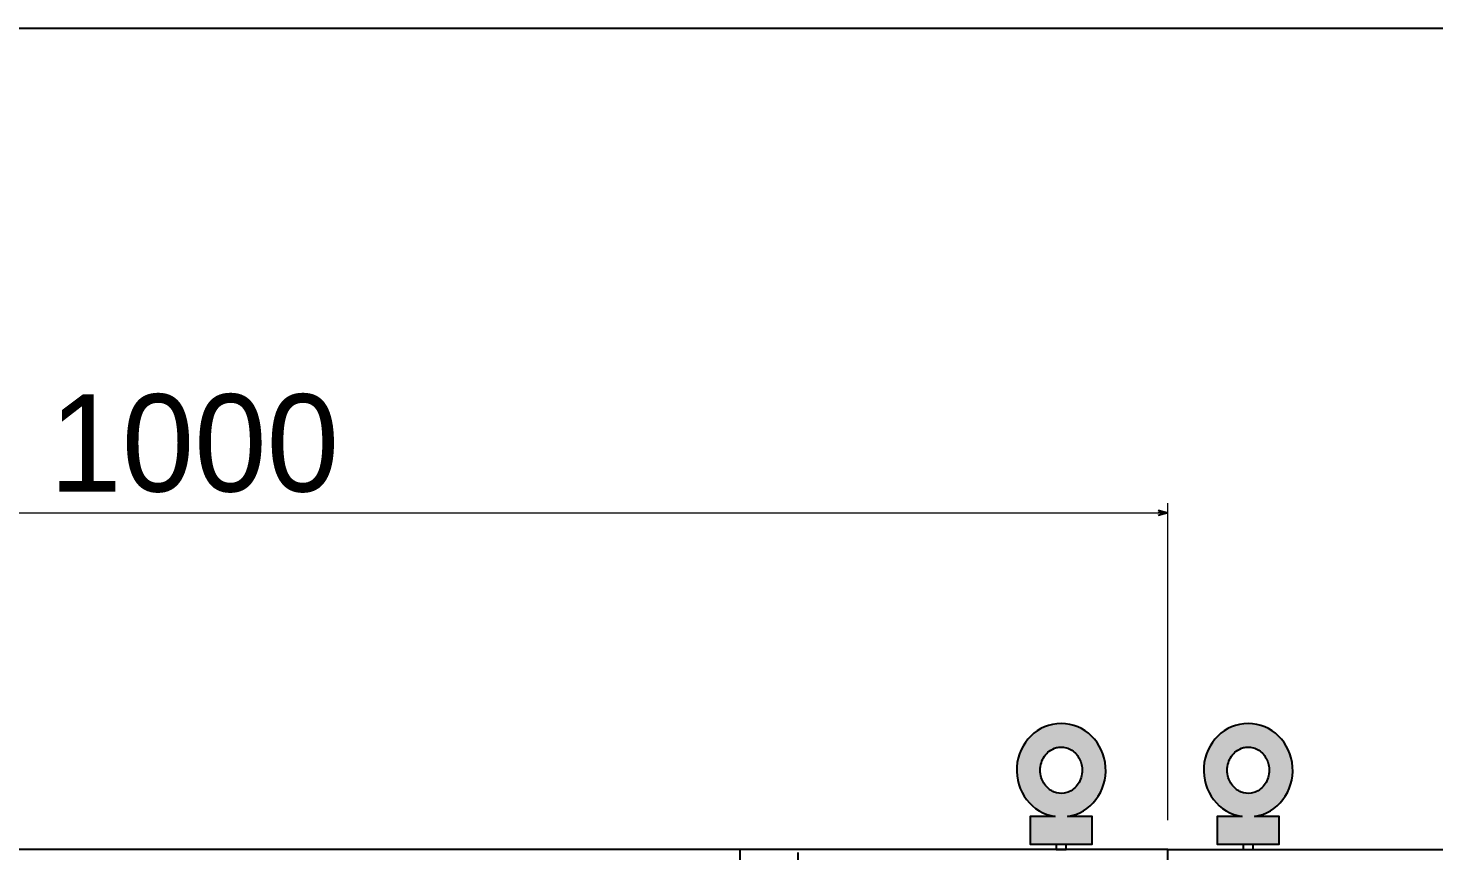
# Model space of a CAD drawing. Header units: millimetres. Extents: x 0 to 6523, y 0 to 4612.
# Drawn here: x 658 to 1380, y 4189 to 4612 of the extents above; entities that cross this region are included whole.
import ezdxf

# ---------------------------------------------------------------- set-up
doc = ezdxf.new("R2010")
doc.units = ezdxf.units.MM
doc.linetypes.add('HIDDENX2', pattern=[19.05, 12.7, -6.35])
doc.layers.add('INSIDE', color=6, linetype='Continuous')
doc.styles.add('Arial', font='arial.ttf')
doc.dimstyles.new('CNC', dxfattribs={"dimtxt": 50, "dimasz": 5, "dimexe": 5, "dimexo": 15, "dimgap": 10, "dimtad": 1, "dimdec": 0, "dimtxsty": 'Standard', "dimblk": 'OPEN30', "dimcen": 10, "dimclrd": 5, "dimclre": 5, "dimclrt": 3, "dimazin": 3, "dimtfac": 1, "dimtdec": 0, "dimtmove": 0, "dimatfit": 3, "dimldrblk": 'ARCHTICK', "dimlwd": 9, "dimlwe": 9})

# ---------------------------------------------------------------- blocks, each defined once
blk = doc.blocks.new('*D1')
at = {"color": 5, "lineweight": 9, "ltscale": 3, "transparency": 16777216}
for p, q in [((243.16, 4205.08), (243.16, 4368.01)), ((1243.16, 4205.08), (1243.16, 4368.01)), ((248.16, 4363.01), (1238.16, 4363.01))]:
    blk.add_line(p, q, dxfattribs=at)
at = {"color": 0, "linetype": 'ByBlock', "lineweight": -2}
for p, q in [((243.16, 4363.01), (248.16, 4364.35)), ((248.16, 4361.67), (243.16, 4363.01)), ((243.16, 4363.01), (248.16, 4363.01)), ((1238.16, 4364.35), (1243.16, 4363.01)), ((1243.16, 4363.01), (1238.16, 4361.67)), ((1243.16, 4363.01), (1238.16, 4363.01))]:
    blk.add_line(p, q, dxfattribs=at)
at = {"layer": 'Defpoints', "color": 0, "ltscale": 3, "transparency": 16777216}
for p in [(1243.16, 4363.01), (243.16, 4190.08), (1243.16, 4190.08)]:
    blk.add_point(p, dxfattribs=at)
at = {"color": 3, "ltscale": 3, "transparency": 16777216, "insert": (743.16, 4398.53), "char_height": 50, "attachment_point": 5}
blk.add_mtext('1000', dxfattribs=at)
blk = doc.blocks.new('_ArchTick')
at = {"color": 0, "const_width": 0.15}
blk.add_lwpolyline([(-0.5, -0.5), (0.5, 0.5)], dxfattribs=at)
blk = doc.blocks.new('_Open30')
at = {"color": 0, "linetype": 'ByBlock', "lineweight": -2}
for p, q in [((-1, 0.27), (0, 0)), ((0, 0), (-1, -0.27)), ((0, 0), (-1, 0))]:
    blk.add_line(p, q, dxfattribs=at)
blk = doc.blocks.new('*D3')
at = {"color": 5, "lineweight": 9, "ltscale": 3, "transparency": 16777216}
for p, q in [((243.16, 4205.08), (243.16, 4368.01)), ((1243.16, 4205.08), (1243.16, 4368.01)), ((248.16, 4363.01), (1238.16, 4363.01))]:
    blk.add_line(p, q, dxfattribs=at)
at = {"color": 0, "linetype": 'ByBlock', "lineweight": -2}
for p, q in [((243.16, 4363.01), (248.16, 4364.35)), ((248.16, 4361.67), (243.16, 4363.01)), ((243.16, 4363.01), (248.16, 4363.01)), ((1238.16, 4364.35), (1243.16, 4363.01)), ((1243.16, 4363.01), (1238.16, 4361.67)), ((1243.16, 4363.01), (1238.16, 4363.01))]:
    blk.add_line(p, q, dxfattribs=at)
at = {"layer": 'Defpoints', "color": 0, "ltscale": 3, "transparency": 16777216}
for p in [(1243.16, 4363.01), (243.16, 4190.08), (1243.16, 4190.08)]:
    blk.add_point(p, dxfattribs=at)
at = {"color": 3, "ltscale": 3, "transparency": 16777216, "insert": (743.16, 4398.53), "char_height": 50, "attachment_point": 5}
blk.add_mtext('1000', dxfattribs=at)
blk = doc.blocks.new('KHUNG CHUẨN')
at = {"color": 7}
blk.add_lwpolyline([(16919.25, -26555.16), (19889.25, -26555.16), (19889.25, -28655.16), (16919.25, -28655.16)], close=True, dxfattribs=at)
at = {"color": 3, "style": 'Arial'}
for tag, p in [('#01', (17055.57, -28580.1)), ('#02', (17431.39, -28580.1)), ('#03', (18030.58, -28580.1)), ('#08', (18751.7, -28580.1)), ('#10', (19064.78, -28580.1)), ('#11', (19060.3, -28625.69)), ('#12', (19806.46, -28628.91)), ('#05', (17308.45, -28633.02)), ('#09', (18753.85, -28632.6)), ('#04', (17024.77, -28634.62)), ('#06', (17632.65, -28633.73)), ('#07', (18002.01, -28634.74))]:
    blk.add_attdef(tag, p, '', height=20, dxfattribs=at)

msp = doc.modelspace()

# ---------------------------------------------------------------- hatches: boundary and pattern name
at = {"layer": 'INSIDE', "linetype": 'Continuous'}
h = msp.add_hatch(color=8, dxfattribs=at)
edge = h.paths.add_edge_path()
edge.add_ellipse((1188.36, 4230.77), major_axis=(0, 24), ratio=0.9525, start_angle=187.61018, end_angle=172.38982)
edge.add_line((1185.18, 4207), (1172.42, 4207))
edge.add_line((1172.42, 4207), (1172.42, 4192.73))
edge.add_line((1172.42, 4192.73), (1204.18, 4192.73))
edge.add_line((1204.18, 4192.73), (1204.18, 4207))
edge.add_line((1204.18, 4207), (1191.53, 4207))
edge = h.paths.add_edge_path(flags=16)
edge.add_spline(control_points=[(1188.36, 4242.69), (1187.54, 4242.69), (1186.72, 4242.58), (1184.61, 4242.04), (1183.34, 4241.42), (1181.29, 4239.84), (1180.47, 4238.98), (1179.09, 4236.97), (1178.53, 4235.83), (1177.78, 4233.4), (1177.58, 4232.11), (1177.57, 4229.52), (1177.76, 4228.22), (1178.44, 4225.99), (1178.86, 4225.04), (1179.92, 4223.29), (1180.54, 4222.51), (1181.93, 4221.16), (1182.69, 4220.59), (1184.29, 4219.69), (1185.14, 4219.36), (1187.71, 4218.71), (1189.49, 4218.76), (1192.2, 4219.58), (1193.17, 4220.05), (1194.99, 4221.31), (1195.82, 4222.1), (1197.26, 4223.95), (1197.86, 4225.02), (1198.73, 4227.32), (1199.01, 4228.56), (1199.17, 4230.84), (1199.13, 4231.87), (1198.8, 4233.88), (1198.52, 4234.85), (1197.75, 4236.68), (1197.27, 4237.54), (1196.04, 4239.2), (1195.26, 4239.98), (1193.58, 4241.25), (1192.67, 4241.74), (1190.78, 4242.43), (1189.81, 4242.63), (1188.68, 4242.68), (1188.52, 4242.69), (1188.36, 4242.69)], knot_values=[0, 0, 0, 0, 0.241737, 0.241737, 0.634187, 0.634187, 0.9452, 0.9452, 1.256214, 1.256214, 1.567227, 1.567227, 1.878241, 1.878241, 2.135711, 2.135711, 2.39318, 2.39318, 2.65065, 2.65065, 2.908119, 2.908119, 3.423059, 3.423059, 3.726384, 3.726384, 4.029709, 4.029709, 4.333035, 4.333035, 4.63636, 4.63636, 4.881675, 4.881675, 5.12699, 5.12699, 5.372305, 5.372305, 5.660255, 5.660255, 5.948206, 5.948206, 6.236157, 6.236157, 6.283185, 6.283185, 6.283185, 6.283185], degree=3, periodic=0)
h = msp.add_hatch(color=8, dxfattribs=at)
edge = h.paths.add_edge_path()
edge.add_ellipse((1284.38, 4230.77), major_axis=(0, 24), ratio=0.9525, start_angle=187.61018, end_angle=172.38982)
edge.add_line((1281.2, 4207), (1268.44, 4207))
edge.add_line((1268.44, 4207), (1268.44, 4192.73))
edge.add_line((1268.44, 4192.73), (1300.2, 4192.73))
edge.add_line((1300.2, 4192.73), (1300.2, 4207))
edge.add_line((1300.2, 4207), (1287.56, 4207))
edge = h.paths.add_edge_path(flags=16)
edge.add_spline(control_points=[(1284.38, 4242.69), (1283.56, 4242.69), (1282.74, 4242.58), (1280.63, 4242.04), (1279.36, 4241.42), (1277.32, 4239.84), (1276.49, 4238.98), (1275.11, 4236.97), (1274.56, 4235.83), (1273.81, 4233.4), (1273.61, 4232.11), (1273.6, 4229.52), (1273.79, 4228.22), (1274.46, 4225.99), (1274.89, 4225.04), (1275.94, 4223.29), (1276.56, 4222.51), (1277.95, 4221.16), (1278.71, 4220.59), (1280.32, 4219.69), (1281.16, 4219.36), (1283.73, 4218.71), (1285.52, 4218.76), (1288.22, 4219.58), (1289.2, 4220.05), (1291.01, 4221.31), (1291.85, 4222.1), (1293.28, 4223.95), (1293.88, 4225.02), (1294.76, 4227.32), (1295.03, 4228.56), (1295.2, 4230.84), (1295.15, 4231.87), (1294.82, 4233.88), (1294.55, 4234.85), (1293.78, 4236.68), (1293.29, 4237.54), (1292.06, 4239.2), (1291.28, 4239.98), (1289.6, 4241.25), (1288.69, 4241.74), (1286.81, 4242.43), (1285.83, 4242.63), (1284.7, 4242.68), (1284.54, 4242.69), (1284.38, 4242.69)], knot_values=[0, 0, 0, 0, 0.241737, 0.241737, 0.634187, 0.634187, 0.9452, 0.9452, 1.256214, 1.256214, 1.567227, 1.567227, 1.878241, 1.878241, 2.135711, 2.135711, 2.39318, 2.39318, 2.65065, 2.65065, 2.908119, 2.908119, 3.423059, 3.423059, 3.726384, 3.726384, 4.029709, 4.029709, 4.333035, 4.333035, 4.63636, 4.63636, 4.881675, 4.881675, 5.12699, 5.12699, 5.372305, 5.372305, 5.660255, 5.660255, 5.948206, 5.948206, 6.236157, 6.236157, 6.283185, 6.283185, 6.283185, 6.283185], degree=3, periodic=0)

# ---------------------------------------------------------------- linework, layer by layer
at = {"color": 7}
for points in [[(243.16, 2090.08), (1243.16, 2090.08), (1243.16, 4190.08), (243.16, 4190.08)], [(2143.16, 2090.08), (1243.16, 2090.08), (1243.16, 4190.08), (2143.16, 4190.08)]]:
    msp.add_lwpolyline(points, close=True, dxfattribs=at)
at = {"linetype": 'HIDDENX2', "ltscale": 3}
msp.add_lwpolyline([(1023.36, 4190.08), (1023.36, 2093.08), (1053.36, 2093.08), (1053.36, 4190.08)], close=True, dxfattribs=at)
at = {"layer": 'INSIDE', "linetype": 'Continuous', "ltscale": 0.1}
for points in [[(1185.18, 4207), (1172.42, 4207), (1172.42, 4192.73), (1204.18, 4192.73), (1204.18, 4207), (1191.53, 4207)], [(1281.2, 4207), (1268.44, 4207), (1268.44, 4192.73), (1300.2, 4192.73), (1300.2, 4207), (1287.56, 4207)], [(1185.72, 4192.73), (1185.72, 4190.08), (1190.87, 4190.08), (1190.87, 4192.73)], [(1281.75, 4192.73), (1281.75, 4190.08), (1286.9, 4190.08), (1286.9, 4192.73)]]:
    msp.add_lwpolyline(points, dxfattribs=at)
at = {"layer": 'INSIDE', "linetype": 'Continuous', "ltscale": 100}
for centre in [(1188.36, 4230.77), (1284.38, 4230.77)]:
    msp.add_ellipse(centre, major_axis=(0, 24), ratio=0.9525, start_param=3.280956, end_param=9.285415, dxfattribs=at)
for points in [[(1188.36, 4242.69), (1187.54, 4242.69), (1186.72, 4242.58), (1184.61, 4242.04), (1183.34, 4241.42), (1181.29, 4239.84), (1180.47, 4238.98), (1179.09, 4236.97), (1178.53, 4235.83), (1177.78, 4233.4), (1177.58, 4232.11), (1177.57, 4229.52), (1177.76, 4228.22), (1178.44, 4225.99), (1178.86, 4225.04), (1179.92, 4223.29), (1180.54, 4222.51), (1181.93, 4221.16), (1182.69, 4220.59), (1184.29, 4219.69), (1185.14, 4219.36), (1187.71, 4218.71), (1189.49, 4218.76), (1192.2, 4219.58), (1193.17, 4220.05), (1194.99, 4221.31), (1195.82, 4222.1), (1197.26, 4223.95), (1197.86, 4225.02), (1198.73, 4227.32), (1199.01, 4228.56), (1199.17, 4230.84), (1199.13, 4231.87), (1198.8, 4233.88), (1198.52, 4234.85), (1197.75, 4236.68), (1197.27, 4237.54), (1196.04, 4239.2), (1195.26, 4239.98), (1193.58, 4241.25), (1192.67, 4241.74), (1190.78, 4242.43), (1189.81, 4242.63), (1188.68, 4242.68), (1188.52, 4242.69), (1188.36, 4242.69)], [(1284.38, 4242.69), (1283.56, 4242.69), (1282.74, 4242.58), (1280.63, 4242.04), (1279.36, 4241.42), (1277.32, 4239.84), (1276.49, 4238.98), (1275.11, 4236.97), (1274.56, 4235.83), (1273.81, 4233.4), (1273.61, 4232.11), (1273.6, 4229.52), (1273.79, 4228.22), (1274.46, 4225.99), (1274.89, 4225.04), (1275.94, 4223.29), (1276.56, 4222.51), (1277.95, 4221.16), (1278.71, 4220.59), (1280.32, 4219.69), (1281.16, 4219.36), (1283.73, 4218.71), (1285.52, 4218.76), (1288.22, 4219.58), (1289.2, 4220.05), (1291.01, 4221.31), (1291.85, 4222.1), (1293.28, 4223.95), (1293.88, 4225.02), (1294.76, 4227.32), (1295.03, 4228.56), (1295.2, 4230.84), (1295.15, 4231.87), (1294.82, 4233.88), (1294.55, 4234.85), (1293.78, 4236.68), (1293.29, 4237.54), (1292.06, 4239.2), (1291.28, 4239.98), (1289.6, 4241.25), (1288.69, 4241.74), (1286.81, 4242.43), (1285.83, 4242.63), (1284.7, 4242.68), (1284.54, 4242.69), (1284.38, 4242.69)]]:
    msp.add_open_spline(points, degree=3, knots=[0, 0, 0, 0, 0.241737, 0.241737, 0.634187, 0.634187, 0.9452, 0.9452, 1.256214, 1.256214, 1.567227, 1.567227, 1.878241, 1.878241, 2.135711, 2.135711, 2.39318, 2.39318, 2.65065, 2.65065, 2.908119, 2.908119, 3.423059, 3.423059, 3.726384, 3.726384, 4.029709, 4.029709, 4.333035, 4.333035, 4.63636, 4.63636, 4.881675, 4.881675, 5.12699, 5.12699, 5.372305, 5.372305, 5.660255, 5.660255, 5.948206, 5.948206, 6.236157, 6.236157, 6.283185, 6.283185, 6.283185, 6.283185], dxfattribs=at)

# ---------------------------------------------------------------- block references
at = {"color": 3, "xscale": 2.196150000008856, "yscale": 2.196150000008856, "zscale": 2.196150000008856}
msp.add_blockref('KHUNG CHUẨN', (-37157.21, 62931.03), dxfattribs=at)

# ---------------------------------------------------------------- dimensions: what is measured, and where the dimension line sits
at = {"ltscale": 3}
dim = msp.add_linear_dim(base=(1243.16, 4363.01), p1=(243.16, 4190.08), p2=(1243.16, 4190.08), dimstyle='CNC', dxfattribs=at)
dim.commit()
dim.dimension.update_dxf_attribs({"geometry": '*D1', "text_midpoint": (743.16, 4398.53)})
dim = msp.add_linear_dim(base=(1243.16, 4363.01), p1=(2143.16, 4190.08), p2=(1243.16, 4190.08), angle=180, dimstyle='CNC', dxfattribs=at)
dim.commit()
dim.dimension.update_dxf_attribs({"geometry": '*D3', "text_midpoint": (1693.16, 4398.53)})

doc.saveas('drawing.dxf')
